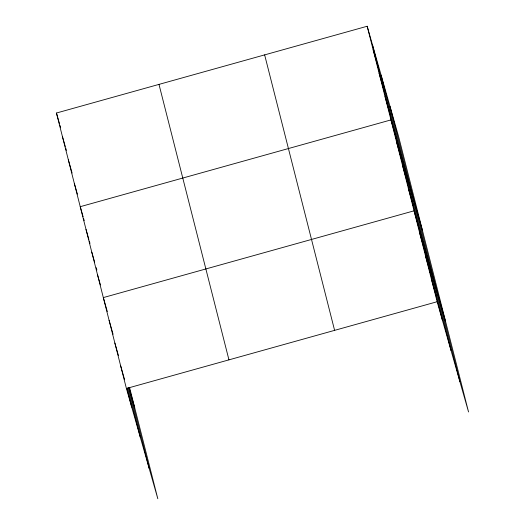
<?xml version="1.0" encoding="UTF-8"?>
<svg xmlns="http://www.w3.org/2000/svg" width="525" height="525" viewBox="0 0 525 525"><rect width="100%" height="100%" fill="white"/><g stroke="black" fill="none" stroke-linecap="round" stroke-linejoin="round"><path stroke-width="0.79" d="M129.557 387.47L157.822 498.75L126.413 388.493L56.451 113.026L367.178 26.25L398.587 136.507L468.549 411.974L437.141 301.724L367.178 26.25M126.413 388.493L437.141 301.724M373.124 49.665L378.427 68.283M379.07 73.08L384.372 91.698M385.015 96.495L390.324 115.113M422.369 230.167L390.967 119.91L80.24 206.686L83.114 216.766M396.736 142.636L402.038 161.254M402.511 165.362L407.813 183.98M408.279 188.088L413.582 206.706M445.456 321.07L414.054 210.814L103.327 297.59L107.303 311.555M419.823 233.54L425.125 252.157M425.598 256.272L430.9 274.883M431.366 278.998L436.669 297.609M56.451 113.026L59.548 123.88M59.988 125.436L60.651 127.759M62.403 136.441L65.271 146.521M65.717 148.076L66.38 150.399M68.348 159.856L72.102 173.04M74.294 183.271L77.385 194.132M83.554 218.321L84.217 220.644M86.015 229.412L88.882 239.492M89.329 241.047L89.992 243.37M91.783 252.138L94.657 262.224M96.206 267.652L96.869 269.981M97.558 274.864L100.426 284.95M128.993 387.686L134.735 407.846M109.102 320.316L113.078 334.281M114.87 343.042L118.407 355.451M120.645 365.767L124.622 379.733M389.97 106.267L459.933 381.734M381.098 75.108L451.06 350.582M372.481 44.868L442.444 320.342M264.639 54.882L334.602 330.356M158.99 84.387L228.952 359.861M128.71 387.791L149.205 468.51M127.792 387.982L140.333 437.351M126.945 388.303L131.716 407.111"/></g></svg>
